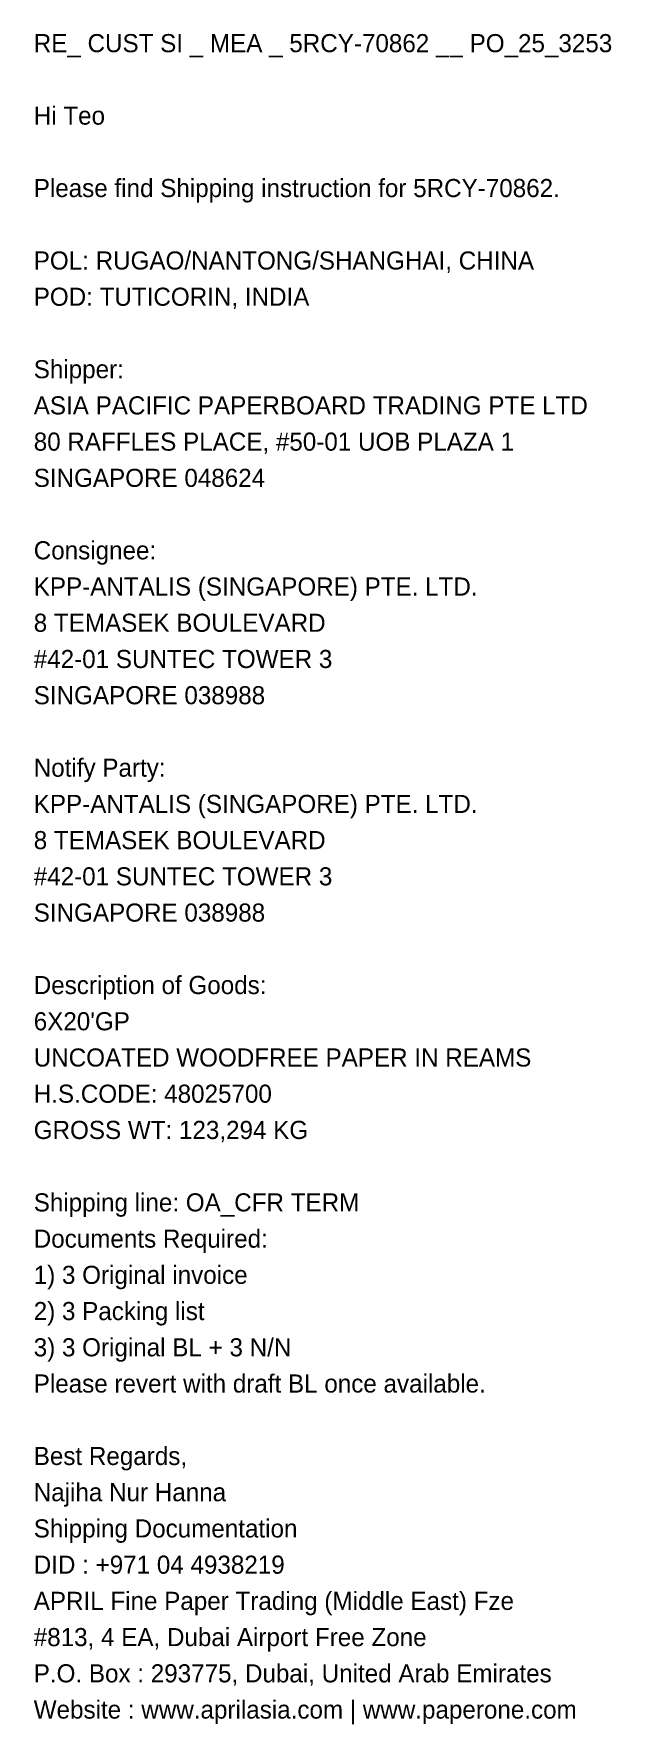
# Model space of a CAD drawing. Header units: metres. Extents: x 0 to 80, y -231 to 3.
import ezdxf

# ---------------------------------------------------------------- set-up
doc = ezdxf.new("R2010")
doc.units = ezdxf.units.M

msp = doc.modelspace()

# ---------------------------------------------------------------- texts
for s, p in [('RE_ CUST SI _ MEA _ 5RCY-70862 __ PO_25_3253', (0, 0)), ('Hi Teo', (0, -10)), ('Please find Shipping instruction for 5RCY-70862.', (0, -20)), ('POL: RUGAO/NANTONG/SHANGHAI, CHINA', (0, -30)), ('POD: TUTICORIN, INDIA', (0, -35)), ('Shipper:', (0, -45)), ('ASIA PACIFIC PAPERBOARD TRADING PTE LTD', (0, -50)), ('80 RAFFLES PLACE, #50-01 UOB PLAZA 1', (0, -55)), ('SINGAPORE 048624', (0, -60)), ('Consignee:', (0, -70)), ('KPP-ANTALIS (SINGAPORE) PTE. LTD.', (0, -75)), ('8 TEMASEK BOULEVARD', (0, -80)), ('#42-01 SUNTEC TOWER 3', (0, -85)), ('SINGAPORE 038988', (0, -90)), ('Notify Party:', (0, -100)), ('KPP-ANTALIS (SINGAPORE) PTE. LTD.', (0, -105)), ('8 TEMASEK BOULEVARD', (0, -110)), ('#42-01 SUNTEC TOWER 3', (0, -115)), ('SINGAPORE 038988', (0, -120)), ('Description of Goods:', (0, -130)), ("6X20'GP", (0, -135)), ('UNCOATED WOODFREE PAPER IN REAMS', (0, -140)), ('H.S.CODE: 48025700', (0, -145)), ('GROSS WT: 123,294 KG', (0, -150)), ('Shipping line: OA_CFR TERM', (0, -160)), ('Documents Required:', (0, -165)), ('1) 3 Original invoice', (0, -170)), ('2) 3 Packing list', (0, -175)), ('3) 3 Original BL + 3 N/N', (0, -180)), ('Please revert with draft BL once available.', (0, -185)), ('Best Regards,', (0, -195)), ('Najiha Nur Hanna', (0, -200)), ('Shipping Documentation', (0, -205)), ('DID : +971 04 4938219', (0, -210)), ('APRIL Fine Paper Trading (Middle East) Fze', (0, -215)), ('#813, 4 EA, Dubai Airport Free Zone', (0, -220)), ('P.O. Box : 293775, Dubai, United Arab Emirates', (0, -225)), ('Website : www.aprilasia.com | www.paperone.com', (0, -230))]:
    msp.add_text(s, height=2.5).set_placement(p)

doc.saveas('drawing.dxf')
